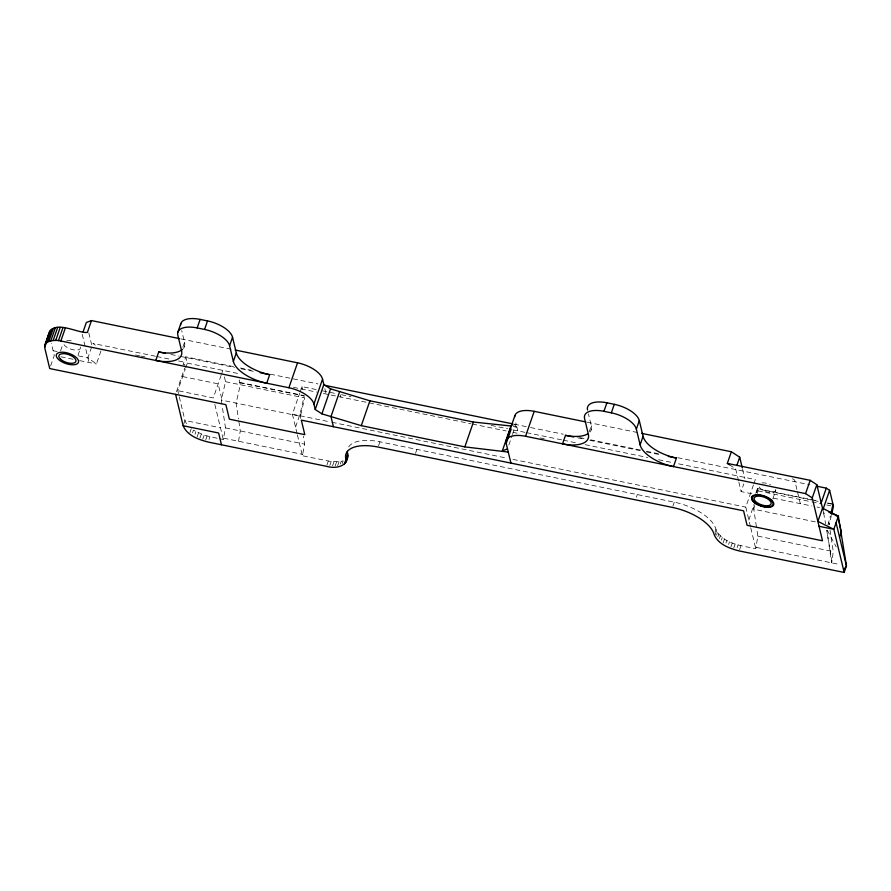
<?xml version="1.0" encoding="UTF-8"?>
<svg xmlns="http://www.w3.org/2000/svg" width="891" height="891" viewBox="0 0 891 891"><rect width="100%" height="100%" fill="white"/><g stroke="black" fill="none" stroke-linecap="round" stroke-linejoin="round"><path stroke-width="0.67" stroke-dasharray="4.46 3.34" d="M348.671 446.914A38.97 17.697 19.1 0 1 379.922 441.813L674.264 502.156A38.97 17.697 19.1 0 1 715.963 529.354C722.724 543.978 742.047 545.749 755.768 548.7L757.84 536.126L756.815 529.41M830.022 530.089L833.274 551.596L831.659 562.856L826.792 530.323L831.927 560.985M219.286 438.717L223.285 439.53L225.49 427.925L222.093 405.383M238.532 441.257L240.28 430.966L238.688 420.352M342.255 463.454L343.158 460.836L339.014 461.761L331.174 461.56L302.417 455.758L304.633 444.152L303.43 436.2M295.534 427.123L300.078 414.003L304.21 395.96L239.868 382.774M748.885 520.066L754.02 504.373M756.682 492.779L757.562 488.914L818.183 501.343M827.962 525.033L830.345 515.967M221.892 404.057L221.291 400.07L225.546 381.704L224.343 376.67M754.688 505.308L753.775 509.24L815.744 521.948M757.428 493.503L758.041 490.874L756.871 486.007M831.348 515.521L829.209 524.71L828.864 522.416M755.802 493.291L758.297 486.052M772.798 498.982L775.716 490.54M50.631 365.923L54.262 355.431L51.344 343.269M60.577 350.831L63.083 343.614M77.985 355.331L80.491 348.114M100.961 350.931L96.462 363.94L87.886 357.848L91.985 346.031M182.855 347.178L184.537 342.3L181.708 330.539M183.669 348.593L184.515 346.165M233.52 366.613L185.818 356.834L183.101 364.709L185.818 365.277M176.496 391.728L184.682 368.106M186.442 423.693L184.949 420.485L177.788 390.681L185.217 369.23M185.64 368.005L187.333 363.116L185.818 356.834M183.591 424.428L184.949 420.485L220.456 427.769M189.894 432.525L191.264 428.593M192.545 432.77L193.447 430.141L204.128 435.22L217.961 438.439M194.973 434.229L195.875 431.6M197.134 436.891L198.493 432.948M221.135 375.289L213.283 397.954L177.788 390.681M221.558 374.064L222.828 370.389M199.896 438.105L201.266 434.162M202.769 439.163L204.128 435.22M205.687 440.043L207.046 436.111M209.062 439.43L209.964 436.802M297.093 433.627L292.415 414.181L299.688 393.176M300.144 391.862L301.96 386.616L316.94 389.69M326.941 465.002L328.3 461.059M329.804 465.492L331.174 461.56M332.577 465.781L333.947 461.839M335.216 465.848L336.575 461.906M337.656 465.703L339.014 461.761M340.317 464.022L341.22 461.404M378.552 445.756L379.922 441.813M415.54 453.33L416.899 449.398M508.861 445.01L512.035 435.866M512.481 434.563L516.101 424.116L515.343 420.775M589.196 431.79L591.301 425.698L588.472 413.936M590.432 431.99L591.268 429.551M636.386 497.2L637.288 494.583M672.905 506.099L674.264 502.156M738.561 480.884L735.665 468.844L736.567 466.249M715.05 531.983L715.963 529.354M715.161 534.867L716.52 530.925M716.542 535.179L717.444 532.551M717.823 536.827L718.736 534.199M719.438 538.476L720.351 535.847M721.365 540.08L722.267 537.462M723.102 542.942L724.461 539.01M751.893 493.781L741.134 491.587L743.818 483.824M725.976 543.098L726.889 540.469M728.593 544.446L729.506 541.817M730.91 546.974L732.268 543.031M750.445 526.581L745.778 507.124L753.496 484.815M753.953 483.501L755.323 479.558L677.717 463.654M733.772 548.032L735.142 544.089M737.147 547.597L738.06 544.98M739.619 549.602L740.978 545.671M510.955 425.998L516.101 424.116L518.417 433.46M79.667 360.632L96.462 363.94M513.327 426.455L516.903 427.134M773.421 498.18L811.868 505.988M817.002 507.024L819.575 507.536M180.951 338.914L231.114 349.194M587.225 422.211L637.533 432.525M240.325 368.016L251.229 370.244M270.307 374.164L317.998 383.943M514.23 424.172L529.221 427.246M530.579 427.524L563.29 434.229M579.64 437.581L585.086 438.695M590.544 439.82L640.963 450.155M646.409 451.269L658.672 453.786M677.75 457.696L809.93 484.793M170.905 354.429L179.024 356.088M180.372 356.367L234.489 367.46M241.261 368.852L253.434 371.347M577.669 437.826L584.429 439.207M589.842 440.321L639.905 450.579M646.666 451.971L661.545 455.023M155.446 356.233L92.887 343.414L97.152 346.521M156.805 356.511L171.763 359.574M178.568 360.978L184.003 362.091L184.571 364.441M187.333 363.116L237.619 373.429M322.386 390.804L335.996 393.599M341.442 394.713L350.976 396.662M491.197 425.419L507.536 428.76M512.982 429.885L525.233 432.391M526.603 432.67L561.998 439.931M563.357 440.21L578.337 443.272M585.142 444.676L647.768 457.517M658.661 459.745L672.271 462.54M135.499 354.952L139.575 355.787M140.934 356.066L145.021 356.901M293.44 387.34L316.595 392.085M323.411 393.477L470.994 423.76M472.341 424.038L506.222 430.966M513.004 432.358L517.07 433.182M540.146 437.915L544.223 438.751M239.79 382.451L304.132 395.637M757.484 488.58L818.105 501.009M827.539 502.947L832.918 504.05M827.616 503.27L832.996 504.373M225.546 381.704L304.677 397.932L300.423 416.297L221.291 400.07M758.041 490.874L810.576 501.644M811.924 501.923L819.998 503.582M826.737 504.963L830.78 505.787M182.677 376.57L218.172 383.843L221.67 398.411M53.126 350.72L57.147 351.544M78.531 355.921L87.886 357.848M60.944 356.801L72.984 359.262M292.415 414.181L330.539 421.989M331.897 422.278L507.525 458.275M512.971 459.4L745.778 507.124M757.84 536.126L833.274 551.596M225.49 427.925L304.633 444.152M223.73 438.216L302.873 454.443M756.225 547.386L839.723 564.515M822.905 509.708L823.607 513.004L827.628 513.873M792.444 478.679L794.661 480.126L797.178 490.585M729.417 464.757L735.665 468.844M827.238 530.167L836.203 546.84M797.49 491.899L800.318 503.66M742.593 469.245L744.843 478.612M750.768 527.884L755.768 548.7M738.884 482.22L741.134 491.587M324.836 388.632L326.128 394.034M301.96 386.616L302.584 389.189M297.405 434.931L302.417 455.758M239.167 379.867L240.336 384.734L236.082 403.111L238.487 419.026M214.842 404.436L223.285 439.53M88.833 332.956L91.662 344.728M82.228 334.314L89.022 362.548M340.395 394.925L340.897 397.152M823.607 513.004L825.601 523.652M753.43 506.946L756.615 528.062M300.078 414.003L300.824 418.948M184.537 342.3A31.174 14.156 19.1 0 1 183.735 347.846M591.301 425.698A31.174 14.156 19.1 0 1 590.499 431.244M775.727 489.437A8.966 4.076 19 0 1 763.899 490.741L761.961 489.66A8.966 4.076 19 0 1 758.709 485.963M762.017 482.922A8.966 4.076 19 0 1 770.526 484.659M80.491 347A8.966 4.065 19.1 0 1 74.176 349.963A8.966 4.065 19.1 0 1 64.052 344.75M66.803 340.485A8.966 4.065 19.1 0 1 73.14 341.353"/><path stroke-width="1.34" d="M175.594 394.357L183.134 425.742C187.188 435.543 198.604 439.642 208.149 442.047L326.485 466.316C335.317 468.922 347.902 466.917 347.835 455.346L347.657 453.842A38.97 17.697 19.1 0 1 347.356 451.347M345.819 461.983L347.835 455.346M830.935 513.394L832.996 504.373M831.648 514.218L833.475 506.344L829.621 490.317L826.291 488.145L816.746 486.196M752.472 497.1L752.583 499.806L755.379 502.847L762.83 506.277A10.915 4.956 19 0 0 773.032 504.172A10.915 4.956 19 0 0 764.211 496.354A10.915 4.956 19 0 0 752.472 497.1L751.525 497.278C751.636 502.635 758.23 505.576 762.83 506.277M346.02 460.591L345.842 459.099A38.97 17.697 19.1 0 1 378.107 447.059L672.449 507.413A38.97 17.697 19.1 0 1 714.148 534.6C718.202 544.412 729.606 548.511 739.162 550.916L844.178 572.445L833.809 529.31L838.353 516.179L822.504 508.215L816.835 484.704L810.175 480.327L727.323 463.398L731.355 451.759L641.62 433.36M816.835 484.704L812.236 497.88L822.504 540.781L747.07 525.322L743.584 510.81L301.314 420.129L304.811 434.652L229.366 419.182L225.88 404.67L49.718 368.551L45.007 348.938C42.389 340.317 55.22 339.504 60.844 340.997L288.896 387.752A23.378 10.614 19.1 0 1 313.91 404.069L315.225 409.504L321.896 413.858L361.289 425.664L464.835 446.892L508.26 452.071M179.603 338.636L91.483 320.571L87.396 332.388C79.11 333.969 52.914 318.622 49.105 334.214M44.595 347.345L48.649 335.528M44.55 345.853L49.528 331.363M45.853 343.291L50.397 330.16M44.55 347.078L48.649 335.261M47.123 342.278L51.667 329.158M48.782 341.487L53.326 328.356M50.798 340.908L55.342 327.788M53.115 340.585L57.659 327.454M55.688 340.496L60.232 327.376M58.461 340.663L63.005 327.543M60.844 340.997L65.399 327.877M83.141 331.686L86.327 322.497L91.483 320.571M182.466 349.339A31.174 14.156 19.1 0 1 158.732 351.934L155.78 360.465A31.174 14.156 19.1 0 0 181.586 350.831L177.821 335.15A23.378 10.614 19.1 0 1 197.178 327.933L204.574 329.447A23.378 10.614 19.1 0 1 229.588 345.764L233.353 361.445A31.174 14.156 19.1 0 0 266.71 383.208L269.661 374.677A31.174 14.156 19.1 0 1 236.315 352.914L232.54 337.232A23.378 10.614 19.1 0 0 207.525 320.916L200.13 319.401A23.378 10.614 19.1 0 0 180.595 325.115M177.844 332.254L180.795 323.723M197.178 327.933L200.13 319.401M204.574 329.447L207.525 320.916M229.588 345.764L232.54 337.232M233.353 361.445L236.315 352.914M288.896 387.752L297.538 362.815L235.179 350.029M313.91 404.069L322.553 379.132A23.378 10.614 19.1 0 0 297.538 362.815M315.225 409.504L323.856 384.567L322.553 379.132M321.896 413.858L330.55 388.855L323.856 384.567M507.514 448.93L502.346 450.857L510.955 425.998L473.433 422.044L369.899 400.816L339.638 391.583L330.984 416.576L333.423 426.711M345.842 459.099L347.657 453.842M344.282 464.367L345.641 460.435M345.229 463.253L347.635 456.738M361.289 425.664L369.899 400.816M464.835 446.892L473.433 422.044M506.222 440.611L514.864 415.663M510.922 463.108L506.199 443.495L511.2 429.061M506.199 443.495L506.021 442.003A23.378 10.614 19.1 0 1 525.556 436.278L534.199 411.341L585.866 421.933M587.492 433.995A31.174 14.156 19.1 0 1 565.495 435.331L562.544 443.863A31.174 14.156 19.1 0 0 588.35 434.229L584.574 418.547A23.378 10.614 19.1 0 1 603.942 411.319L611.337 412.845A23.378 10.614 19.1 0 1 636.352 429.161L640.117 444.843A31.174 14.156 19.1 0 0 673.473 466.606L676.425 458.074A31.174 14.156 19.1 0 1 643.079 436.312L639.304 420.63A23.378 10.614 19.1 0 0 614.289 404.314L606.894 402.799A23.378 10.614 19.1 0 0 587.537 410.016M603.942 411.319L606.894 402.799M611.337 412.845L614.289 404.314M636.352 429.161L639.304 420.63M640.117 444.843L643.079 436.312M737.013 464.957L739.697 457.194L731.355 451.759M812.236 497.88L805.575 493.614L810.175 480.327M820.912 503.66L826.291 488.145M822.905 509.708L829.621 490.317M844.178 572.445L846.45 565.885L838.353 516.179L828.853 512.202M822.504 508.215L817.905 521.38L833.809 529.31L819.018 526.269M839.567 537.251L841.416 532.016L837.93 517.504M843.61 570.095L846.45 565.885L836.081 522.739M323.455 385.057L512.871 423.893M158.732 351.934L165.492 353.315M260.194 372.728L269.661 374.677M565.495 435.331L573.615 436.991M668.306 456.404L676.425 458.074M525.556 436.278L805.575 493.614M183.134 425.742L218.629 433.015L221.458 444.787M835.669 515.599L838.353 516.179M330.55 388.855L339.638 391.583M727.323 463.398L729.417 464.757M739.697 457.194L742.27 467.909M514.664 417.066A23.378 10.614 19.1 0 1 534.199 411.341M753.675 501.343L755.702 503.56L761.025 506.11A11.694 5.324 19.1 0 0 773.678 504.763A11.694 5.324 19.1 0 0 764.166 495.931A11.694 5.324 19.1 0 0 751.525 497.278L752.227 500.319L753.675 501.343M755.858 496.532L754.733 497.2A8.966 4.076 19 0 0 757.395 502.914L759.321 503.994A8.966 4.076 19 0 0 770.236 504.963A8.966 4.076 19 0 0 767.274 498.615A8.966 4.076 19 0 0 755.858 496.532M58.505 359.463A11.694 5.313 19.1 0 0 77.729 363.405A11.694 5.313 19.1 0 0 65.99 352.613A11.694 5.313 19.1 0 0 58.505 359.463M60.588 359.24A8.966 4.065 19.1 0 0 75.312 362.258A8.966 4.065 19.1 0 0 66.324 353.983A8.966 4.065 19.1 0 0 60.588 359.24"/></g></svg>
